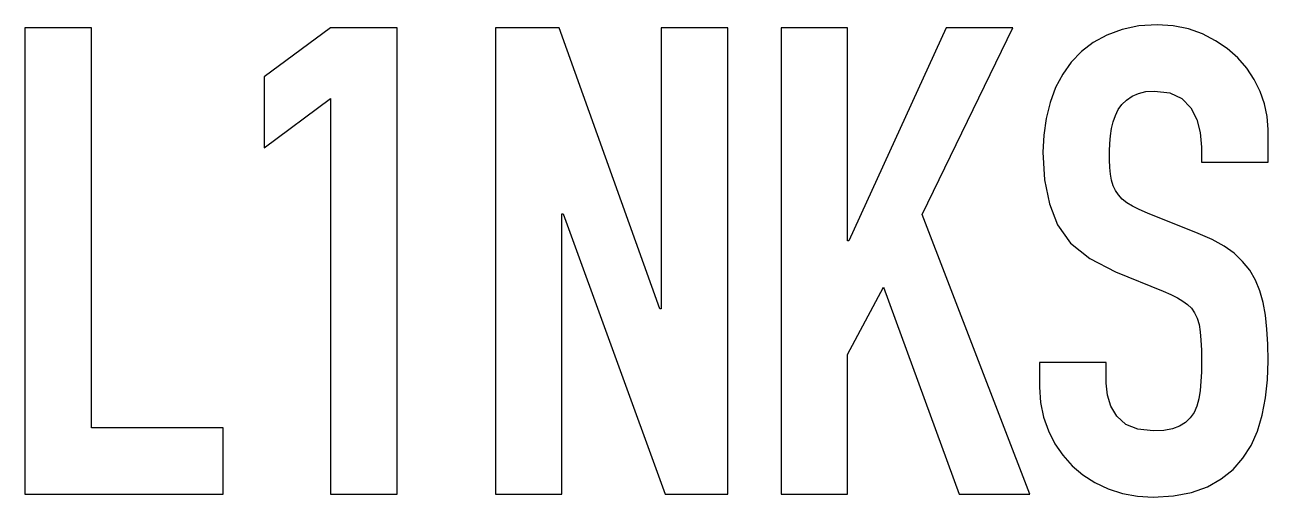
# Model space of a CAD drawing. Header units: metres. Extents: x 12 to 38.4, y 5.1 to 15.1.
import ezdxf

# ---------------------------------------------------------------- set-up
doc = ezdxf.new("R2010")
doc.units = ezdxf.units.M

msp = doc.modelspace()

# ---------------------------------------------------------------- linework, layer by layer
for p, q in [((13.397, 15.0762), (11.981, 15.0762)), ((11.981, 15.0762), (11.981, 5.15625)), ((13.397, 6.56425), (13.397, 15.0762)), ((18.4855, 15.0762), (17.0685, 14.0312)), ((19.9015, 15.0762), (18.4855, 15.0762)), ((19.9015, 5.15625), (19.9015, 15.0762)), ((23.3504, 15.0762), (21.9894, 15.0762)), ((21.9894, 15.0762), (21.9894, 5.15625)), ((25.4894, 9.09926), (23.3504, 15.0762)), ((26.9334, 15.0762), (25.5174, 15.0762)), ((25.5174, 15.0762), (25.5174, 9.09926)), ((26.9334, 5.15625), (26.9334, 15.0762)), ((29.4839, 15.0762), (28.0679, 15.0762)), ((28.0679, 15.0762), (28.0679, 5.15625)), ((29.4839, 10.5482), (29.4839, 15.0762)), ((31.5809, 15.0762), (29.5119, 10.5482)), ((31.0669, 11.1052), (32.9979, 15.0762)), ((32.9979, 15.0762), (31.5809, 15.0762)), ((35.6777, 15.1162), (35.3211, 15.0442)), ((36.0682, 15.1402), (35.6777, 15.1162)), ((36.4101, 15.1187), (36.0682, 15.1402)), ((36.7318, 15.054), (36.4101, 15.1187)), ((34.9982, 14.9242), (34.7105, 14.7647)), ((35.3211, 15.0442), (34.9982, 14.9242)), ((37.0332, 14.9462), (36.7318, 15.054)), ((37.3112, 14.8038), (37.0332, 14.9462)), ((34.4582, 14.5727), (34.2412, 14.3482)), ((34.7105, 14.7647), (34.4582, 14.5727)), ((37.5612, 14.6338), (37.3112, 14.8038)), ((37.7832, 14.4362), (37.5612, 14.6338)), ((34.2412, 14.3482), (34.0586, 14.0921)), ((37.9755, 14.2162), (37.7832, 14.4362)), ((17.0685, 14.0312), (17.0685, 12.5262)), ((34.0586, 14.0921), (33.9083, 13.8051)), ((38.1352, 13.9789), (37.9755, 14.2162)), ((33.9083, 13.8051), (33.7902, 13.4872)), ((38.2622, 13.7242), (38.1352, 13.9789)), ((17.0685, 12.5262), (18.4855, 13.5712)), ((18.4855, 13.5712), (18.4855, 5.15625)), ((35.3203, 13.4452), (35.4176, 13.5402)), ((35.4176, 13.5402), (35.5332, 13.6212)), ((35.5332, 13.6212), (35.67, 13.6829)), ((35.67, 13.6829), (35.8296, 13.7199)), ((35.8296, 13.7199), (36.0122, 13.7322)), ((36.0122, 13.7322), (36.3387, 13.6929)), ((36.3387, 13.6929), (36.5957, 13.5749)), ((36.5957, 13.5749), (36.7832, 13.3782)), ((38.355, 13.4586), (38.2622, 13.7242)), ((33.7902, 13.4872), (33.7052, 13.1477)), ((35.1787, 13.2141), (35.2412, 13.3362)), ((35.2412, 13.3362), (35.3203, 13.4452)), ((36.7832, 13.3782), (36.9104, 13.1276)), ((38.4106, 13.1882), (38.355, 13.4586)), ((33.7052, 13.1477), (33.6542, 12.7957)), ((35.0952, 12.9332), (35.1301, 13.0798)), ((35.1301, 13.0798), (35.1787, 13.2141)), ((36.9104, 13.1276), (36.9867, 12.8476)), ((38.4292, 12.9132), (38.4106, 13.1882)), ((33.6542, 12.7957), (33.6372, 12.4312)), ((35.0587, 12.6186), (35.0724, 12.7782)), ((35.0724, 12.7782), (35.0952, 12.9332)), ((36.9867, 12.8476), (37.0122, 12.5382)), ((38.4292, 12.2182), (38.4292, 12.9132)), ((33.6372, 12.4312), (33.6719, 11.8458)), ((35.0542, 12.4542), (35.0587, 12.6186)), ((35.0565, 12.2697), (35.0542, 12.4542)), ((37.0122, 12.5382), (37.0122, 12.2182)), ((35.0635, 12.1053), (35.0565, 12.2697)), ((37.0122, 12.2182), (38.4292, 12.2182)), ((35.0752, 11.9612), (35.0635, 12.1053)), ((35.0961, 11.8334), (35.0752, 11.9612)), ((33.6719, 11.8458), (33.7759, 11.3295)), ((35.1308, 11.7177), (35.0961, 11.8334)), ((35.1792, 11.6142), (35.1308, 11.7177)), ((35.2431, 11.5208), (35.1792, 11.6142)), ((35.3241, 11.4351), (35.2431, 11.5208)), ((35.4222, 11.3572), (35.3241, 11.4351)), ((23.4064, 5.15625), (23.4064, 11.1192)), ((23.4064, 11.1192), (23.4344, 11.1192)), ((23.4344, 11.1192), (25.6004, 5.15625)), ((33.7759, 11.3295), (33.9492, 10.8822)), ((35.542, 11.2831), (35.4222, 11.3572)), ((35.688, 11.2088), (35.542, 11.2831)), ((35.8602, 11.1342), (35.688, 11.2088)), ((36.9432, 10.7042), (35.8602, 11.1342)), ((33.3589, 5.15625), (31.0669, 11.1052)), ((33.9492, 10.8822), (34.225, 10.4972)), ((37.2377, 10.5767), (36.9432, 10.7042)), ((29.5119, 10.5482), (29.4839, 10.5482)), ((34.225, 10.4972), (34.635, 10.1662)), ((37.4921, 10.4353), (37.2377, 10.5767)), ((37.7062, 10.2802), (37.4921, 10.4353)), ((34.635, 10.1662), (35.1792, 9.88925)), ((37.8862, 10.1089), (37.7062, 10.2802)), ((38.0369, 9.91893), (37.8862, 10.1089)), ((35.1792, 9.88925), (36.1932, 9.47325)), ((38.1582, 9.71025), (38.0369, 9.91893)), ((29.4839, 8.12425), (30.2479, 9.55927)), ((30.2479, 9.55927), (31.8589, 5.15625)), ((38.2532, 9.48204), (38.1582, 9.71025)), ((36.1932, 9.47325), (36.3571, 9.40025)), ((36.3571, 9.40025), (36.4981, 9.3306)), ((36.4981, 9.3306), (36.6162, 9.26425)), ((36.6162, 9.26425), (36.7151, 9.19337)), ((38.3249, 9.23204), (38.2532, 9.48204)), ((25.5174, 9.09926), (25.4894, 9.09926)), ((36.7151, 9.19337), (36.7984, 9.11003)), ((36.7984, 9.11003), (36.8662, 9.01425)), ((36.8662, 9.01425), (36.9193, 8.90147)), ((38.3732, 8.96025), (38.3249, 9.23204)), ((36.9193, 8.90147), (36.9586, 8.76715)), ((36.9586, 8.76715), (36.9842, 8.61125)), ((38.4043, 8.66504), (38.3732, 8.96025)), ((36.9842, 8.61125), (36.9997, 8.42915)), ((38.423, 8.34337), (38.4043, 8.66504)), ((36.9997, 8.42915), (37.0091, 8.21614)), ((37.0091, 8.21614), (37.0122, 7.97226)), ((38.4292, 7.99525), (38.423, 8.34337)), ((29.4839, 5.15625), (29.4839, 8.12425)), ((34.9842, 7.95825), (33.5682, 7.95825)), ((33.5682, 7.95825), (33.5682, 7.43126)), ((34.9842, 7.51425), (34.9842, 7.95825)), ((37.0122, 7.97226), (37.0091, 7.75636)), ((38.4153, 7.58859), (38.4292, 7.99525)), ((37.0091, 7.75636), (36.9997, 7.5527)), ((33.5682, 7.43126), (33.589, 7.1057)), ((35.0096, 7.26337), (34.9842, 7.51425)), ((36.9997, 7.5527), (36.9842, 7.36125)), ((38.3736, 7.20192), (38.4153, 7.58859)), ((35.086, 7.02937), (35.0096, 7.26337)), ((36.9571, 7.18593), (36.9131, 7.03059)), ((36.9842, 7.36125), (36.9571, 7.18593)), ((38.3042, 6.83525), (38.3736, 7.20192)), ((33.589, 7.1057), (33.6513, 6.7957)), ((35.2132, 6.81226), (35.086, 7.02937)), ((36.8522, 6.89526), (36.772, 6.77982)), ((36.9131, 7.03059), (36.8522, 6.89526)), ((33.6513, 6.7957), (33.7552, 6.50125)), ((35.4006, 6.63893), (35.2132, 6.81226)), ((35.6576, 6.53493), (35.4006, 6.63893)), ((36.67, 6.68282), (36.5462, 6.60426)), ((36.772, 6.77982), (36.67, 6.68282)), ((38.2031, 6.49559), (38.3042, 6.83525)), ((16.203, 6.56425), (13.397, 6.56425)), ((16.203, 5.15625), (16.203, 6.56425)), ((33.7552, 6.50125), (33.8951, 6.22836)), ((35.9842, 6.50026), (35.6576, 6.53493)), ((36.2071, 6.51181), (35.9842, 6.50026)), ((36.3944, 6.54648), (36.2071, 6.51181)), ((36.5462, 6.60426), (36.3944, 6.54648)), ((38.0664, 6.18993), (38.2031, 6.49559)), ((33.8951, 6.22836), (34.0641, 5.9817)), ((37.8942, 5.91826), (38.0664, 6.18993)), ((34.0641, 5.9817), (34.2622, 5.76126)), ((37.6839, 5.68181), (37.8942, 5.91826)), ((34.2622, 5.76126), (34.4893, 5.56903)), ((34.4893, 5.56903), (34.744, 5.4057)), ((37.4315, 5.48048), (37.6839, 5.68181)), ((34.744, 5.4057), (35.0262, 5.27126)), ((36.7994, 5.19092), (37.1372, 5.31425)), ((37.1372, 5.31425), (37.4315, 5.48048)), ((11.981, 5.15625), (16.203, 5.15625)), ((18.4855, 5.15625), (19.9015, 5.15625)), ((21.9894, 5.15625), (23.4064, 5.15625)), ((25.6004, 5.15625), (26.9334, 5.15625)), ((28.0679, 5.15625), (29.4839, 5.15625)), ((31.8589, 5.15625), (33.3589, 5.15625)), ((35.0262, 5.27126), (35.3305, 5.17181)), ((35.3305, 5.17181), (35.6502, 5.11215)), ((35.6502, 5.11215), (35.9852, 5.09225)), ((35.9852, 5.09225), (36.4154, 5.11693)), ((36.4154, 5.11693), (36.7994, 5.19092))]:
    msp.add_line(p, q)

doc.saveas('drawing.dxf')
